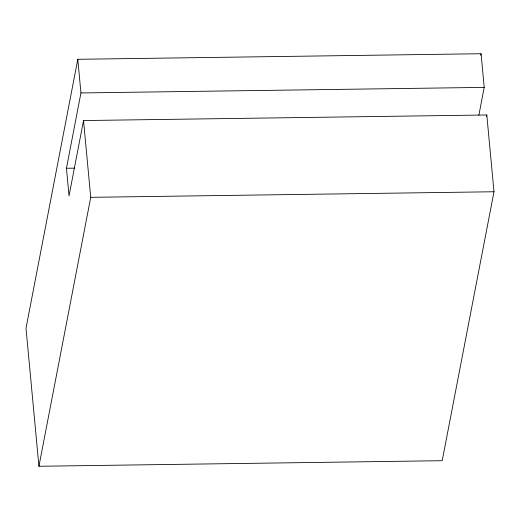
<?xml version="1.0" encoding="UTF-8"?>
<svg xmlns="http://www.w3.org/2000/svg" width="520" height="520" viewBox="0 0 520 520"><rect width="100%" height="100%" fill="white"/><g stroke="black" fill="none" stroke-linecap="round" stroke-linejoin="round"><path stroke-width="0.78" d="M77.792 59.3L26 328.244L38.935 466.271L442.208 460.7L494 191.756L486.804 114.978L83.531 120.549L69.03 195.852L66.443 168.259L80.945 92.956L77.792 59.3L481.065 53.729L484.218 87.386L478.875 115.128M38.935 466.271L90.727 197.327L83.531 120.549M480.76 55.322L481.065 53.729M486.499 116.565L486.804 114.978M80.945 92.956L484.218 87.386M66.443 168.259L74.555 168.149M90.727 197.327L494 191.756"/></g></svg>
